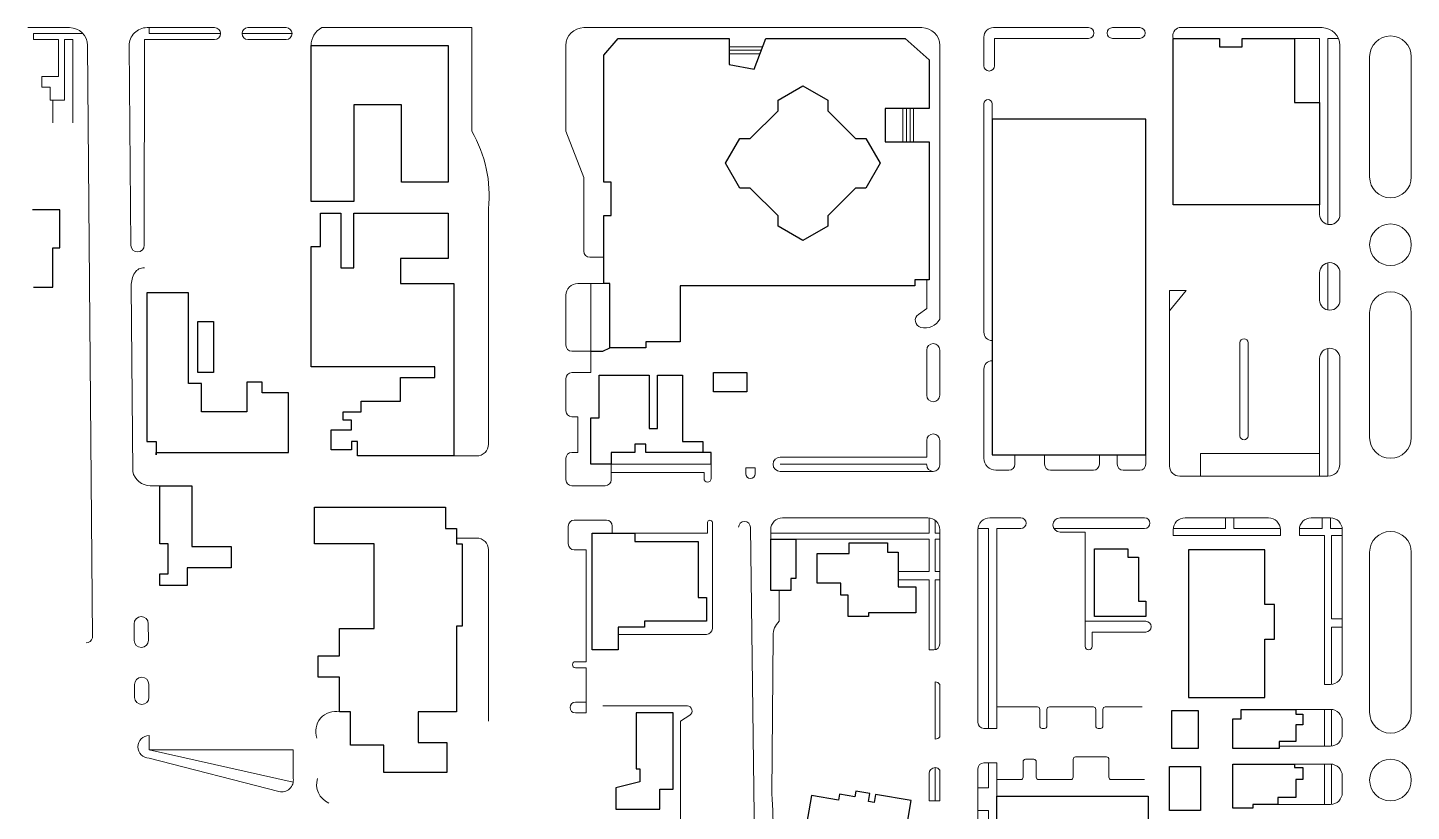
# Model space of a CAD drawing. Header units: feet. Extents: x 2817291 to 2825191, y 230718 to 237492.
# Drawn here: x 2817727 to 2818895, y 233171 to 233833 of the extents above; entities that cross this region are included whole.
import ezdxf

# ---------------------------------------------------------------- set-up
doc = ezdxf.new("R2010")
doc.units = ezdxf.units.FT
doc.layers.add('63', color=7, linetype='Continuous', lineweight=13)

msp = doc.modelspace()

# ---------------------------------------------------------------- linework, layer by layer
at = {"layer": '63'}
for p, q in [((2817762.885, 233832.594), (2817727.454, 233832.594)), ((2817732.479, 233827.569), (2817732.479, 233822.544)), ((2817774.121, 233827.569), (2817732.479, 233827.569)), ((2817885.241, 233832.594), (2817828.213, 233832.594)), ((2817829.965, 233827.569), (2817829.965, 233832.594)), ((2817890.266, 233827.569), (2817829.965, 233827.569)), ((2817950.567, 233827.569), (2817908.357, 233827.569)), ((2817945.542, 233832.594), (2817913.382, 233832.594)), ((2818102.325, 233832.594), (2817975.693, 233832.594)), ((2818102.325, 233745.158), (2818102.325, 233832.594)), ((2818482.221, 233832.594), (2818196.796, 233832.594)), ((2818534.482, 233800.434), (2818534.482, 233824.554)), ((2818542.522, 233832.594), (2818622.923, 233832.594)), ((2818543.527, 233823.549), (2818543.527, 233800.434)), ((2818622.923, 233823.549), (2818543.527, 233823.549)), ((2818666.139, 233832.594), (2818643.024, 233832.594)), ((2818643.024, 233823.549), (2818666.139, 233823.549)), ((2818819.907, 233832.594), (2818699.305, 233832.594)), ((2818796.791, 233823.549), (2818817.897, 233823.549)), ((2818817.897, 233769.278), (2818817.897, 233823.549)), ((2818824.932, 233823.549), (2818824.932, 233666.398)), ((2818824.932, 233823.549), (2818833.723, 233823.549)), ((2817732.479, 233822.544), (2817753.584, 233822.544)), ((2817753.584, 233791.388), (2817753.584, 233822.544)), ((2817758.609, 233822.544), (2817758.609, 233771.288)), ((2817758.609, 233822.544), (2817765.644, 233822.544)), ((2817765.644, 233822.544), (2817765.644, 233752.193)), ((2817782.144, 233317.024), (2817777.96, 233817.645)), ((2817813.138, 233817.393), (2817814.549, 233648.673)), ((2817825.894, 233648.768), (2817825.945, 233822.544)), ((2817825.945, 233822.544), (2817885.241, 233822.544)), ((2817913.382, 233822.544), (2817945.542, 233822.544)), ((2818181.721, 233817.519), (2818181.721, 233745.158)), ((2818319.408, 233816.514), (2818347.858, 233816.514)), ((2818319.408, 233813.499), (2818346.698, 233813.499)), ((2818497.296, 233586.365), (2818497.296, 233817.519)), ((2818834.982, 233674.806), (2818834.982, 233817.519)), ((2818319.408, 233810.484), (2818345.539, 233810.484)), ((2818860.107, 233807.971), (2818860.107, 233706.465)), ((2818895.283, 233706.465), (2818895.283, 233807.971)), ((2817739.514, 233791.388), (2817753.584, 233791.388)), ((2817739.514, 233782.343), (2817739.514, 233791.388)), ((2817746.549, 233782.343), (2817739.514, 233782.343)), ((2817746.549, 233771.288), (2817746.549, 233782.343)), ((2817758.609, 233771.288), (2817746.549, 233771.288)), ((2817748.559, 233771.288), (2817748.559, 233752.193)), ((2818534.482, 233768.273), (2818534.482, 233575.31)), ((2818541.517, 233755.208), (2818541.517, 233768.273)), ((2818466.141, 233764.253), (2818466.141, 233736.113)), ((2818469.156, 233764.253), (2818469.156, 233736.113)), ((2818472.171, 233764.253), (2818472.171, 233736.113)), ((2818475.186, 233764.253), (2818475.186, 233736.113)), ((2818181.721, 233745.158), (2818196.796, 233705.962)), ((2818196.796, 233705.962), (2818196.796, 233643.651)), ((2818817.897, 233682.847), (2818817.897, 233674.806)), ((2818116.395, 233480.838), (2818116.395, 233679.635)), ((2818201.821, 233638.626), (2818213.882, 233638.626)), ((2818817.897, 233625.561), (2818817.897, 233602.445)), ((2818824.932, 233633.969), (2818824.932, 233594.037)), ((2818834.982, 233602.445), (2818834.982, 233625.561)), ((2817814.835, 233614.497), (2817816.145, 233457.725)), ((2818191.771, 233616.516), (2818213.882, 233616.516)), ((2818202.826, 233559.23), (2818202.826, 233616.516)), ((2818486.241, 233619.53), (2818486.241, 233595.41)), ((2818181.721, 233564.255), (2818181.721, 233606.465)), ((2818691.265, 233610.485), (2818691.265, 233462.209)), ((2818705.335, 233610.485), (2818691.265, 233610.485)), ((2818691.265, 233593.4), (2818705.335, 233610.485)), ((2818486.241, 233595.41), (2818479.206, 233590.385)), ((2818860.107, 233486.366), (2818860.107, 233591.893)), ((2818895.283, 233591.893), (2818895.283, 233486.366)), ((2818541.517, 233568.275), (2818541.517, 233551.189)), ((2818750.561, 233487.873), (2818750.561, 233566.265)), ((2818757.596, 233566.265), (2818757.596, 233487.873)), ((2818202.826, 233559.23), (2818186.746, 233559.23)), ((2818202.826, 233541.139), (2818202.826, 233559.23)), ((2818486.241, 233560.234), (2818486.241, 233522.044)), ((2818497.296, 233522.044), (2818497.296, 233560.234)), ((2818824.932, 233453.703), (2818824.932, 233561.608)), ((2818534.482, 233544.154), (2818534.482, 233468.778)), ((2818817.897, 233553.199), (2818817.897, 233472.798)), ((2818834.982, 233463.753), (2818834.982, 233553.199)), ((2818181.721, 233508.979), (2818181.721, 233536.114)), ((2818186.746, 233541.139), (2818202.826, 233541.139)), ((2818191.771, 233503.954), (2818186.746, 233503.954)), ((2818191.771, 233473.803), (2818191.771, 233503.954)), ((2818186.746, 233473.803), (2818191.771, 233473.803)), ((2818486.241, 233483.853), (2818486.241, 233469.783)), ((2818497.296, 233463.25), (2818497.296, 233483.853)), ((2818717.395, 233472.798), (2818717.395, 233453.703)), ((2818817.897, 233472.798), (2818717.395, 233472.798)), ((2818817.897, 233472.798), (2818817.897, 233453.703)), ((2818087.25, 233470.788), (2818106.345, 233470.788)), ((2818181.721, 233450.688), (2818181.721, 233468.778)), ((2818219.912, 233463.753), (2818219.912, 233450.688)), ((2818304.333, 233463.753), (2818219.912, 233463.753)), ((2818304.333, 233451.693), (2818304.333, 233463.753)), ((2818341.519, 233460.738), (2818333.479, 233460.738)), ((2818333.479, 233460.738), (2818333.479, 233455.713)), ((2818341.519, 233455.713), (2818341.519, 233460.738)), ((2818486.241, 233469.783), (2818362.624, 233469.783)), ((2818362.624, 233463.753), (2818486.241, 233463.753)), ((2818560.612, 233463.753), (2818560.612, 233471.793)), ((2818585.738, 233471.793), (2818585.738, 233463.753)), ((2818631.969, 233463.753), (2818631.969, 233471.793)), ((2818647.044, 233471.793), (2818647.044, 233463.753)), ((2818671.164, 233463.753), (2818671.164, 233471.793)), ((2818219.912, 233456.718), (2818298.303, 233456.718)), ((2818298.303, 233456.718), (2818298.303, 233451.693)), ((2818362.624, 233457.723), (2818491.769, 233457.723)), ((2818544.532, 233458.728), (2818555.587, 233458.728)), ((2818590.763, 233458.728), (2818626.944, 233458.728)), ((2818652.069, 233458.728), (2818666.139, 233458.728)), ((2818699.771, 233453.703), (2818824.932, 233453.703)), ((2817830.97, 233445.663), (2817839.01, 233445.663)), ((2818214.887, 233445.663), (2818186.746, 233445.663)), ((2818215.892, 233416.517), (2818188.756, 233416.517)), ((2818301.318, 233414.507), (2818301.318, 233405.462)), ((2818305.338, 233325.061), (2818305.338, 233414.507)), ((2818487.246, 233418.527), (2818364.634, 233418.527)), ((2818488.251, 233418.477), (2818488.251, 233405.462)), ((2818493.276, 233416.517), (2818493.276, 233405.462)), ((2818565.638, 233418.527), (2818539.507, 233418.527)), ((2818598.803, 233418.527), (2818670.159, 233418.527)), ((2818774.681, 233418.527), (2818704.33, 233418.527)), ((2818738.5, 233409.482), (2818738.5, 233418.527)), ((2818745.535, 233409.482), (2818745.535, 233418.527)), ((2818826.942, 233418.527), (2818810.862, 233418.527)), ((2818819.907, 233409.482), (2818819.907, 233418.527)), ((2818826.942, 233409.482), (2818826.942, 233418.527)), ((2818183.731, 233411.492), (2818183.731, 233396.417)), ((2818220.917, 233405.462), (2818220.917, 233411.492)), ((2818301.318, 233405.462), (2818240.012, 233405.462)), ((2818337.499, 233410.487), (2818341.519, 233105.967)), ((2818354.584, 233408.477), (2818354.584, 233400.437)), ((2818354.584, 233405.462), (2818488.251, 233405.462)), ((2818493.276, 233405.462), (2818497.296, 233405.462)), ((2818497.296, 233311.995), (2818497.296, 233408.477)), ((2818529.457, 233408.477), (2818529.457, 233245.664)), ((2818529.507, 233409.482), (2818538.502, 233409.482)), ((2818538.502, 233409.482), (2818538.502, 233240.639)), ((2818545.537, 233409.482), (2818545.537, 233240.639)), ((2818545.537, 233409.482), (2818565.638, 233409.482)), ((2818670.159, 233409.482), (2818593.581, 233409.482)), ((2818619.908, 233406.467), (2818598.803, 233406.467)), ((2818619.908, 233309.985), (2818619.908, 233406.467)), ((2818694.28, 233408.477), (2818694.28, 233403.452)), ((2818694.28, 233403.452), (2818784.731, 233403.452)), ((2818694.33, 233409.482), (2818738.5, 233409.482)), ((2818745.535, 233409.482), (2818784.681, 233409.482)), ((2818784.731, 233403.452), (2818784.731, 233408.477)), ((2818800.811, 233408.477), (2818800.811, 233403.452)), ((2818800.811, 233403.452), (2818821.917, 233403.452)), ((2818800.862, 233409.482), (2818819.907, 233409.482)), ((2818821.917, 233403.452), (2818821.917, 233277.825)), ((2818826.942, 233409.482), (2818836.942, 233409.482)), ((2818836.992, 233287.875), (2818836.992, 233408.477)), ((2818106.345, 233401.442), (2818089.26, 233401.442)), ((2818116.395, 233246.669), (2818116.395, 233391.392)), ((2818188.756, 233391.392), (2818198.806, 233391.392)), ((2818198.806, 233391.392), (2818198.806, 233296.92)), ((2818375.689, 233400.437), (2818488.251, 233400.437)), ((2818488.251, 233400.437), (2818488.251, 233373.301)), ((2818493.276, 233400.437), (2818497.296, 233400.437)), ((2818493.276, 233400.437), (2818493.276, 233373.301)), ((2818860.107, 233254.207), (2818860.107, 233389.382)), ((2818895.283, 233389.382), (2818895.283, 233254.207)), ((2818462.121, 233373.301), (2818488.251, 233373.301)), ((2818493.276, 233373.301), (2818497.296, 233373.301)), ((2818361.619, 233331.091), (2818361.619, 233357.221)), ((2818462.121, 233366.266), (2818488.251, 233366.266)), ((2818488.251, 233366.266), (2818488.251, 233306.97)), ((2818493.276, 233366.266), (2818497.296, 233366.266)), ((2818493.276, 233366.266), (2818493.276, 233307.072)), ((2818827.947, 233333.101), (2818836.992, 233333.101)), ((2817817.221, 233328.983), (2817817.338, 233314.997)), ((2817829.398, 233315.098), (2817829.281, 233329.083)), ((2818619.908, 233331.091), (2818671.164, 233331.091)), ((2818625.939, 233322.046), (2818625.939, 233309.985)), ((2818671.164, 233322.046), (2818625.939, 233322.046)), ((2818827.947, 233326.066), (2818836.992, 233326.066)), ((2818827.947, 233277.825), (2818827.947, 233326.066)), ((2818225.942, 233320.035), (2818300.313, 233320.035)), ((2818355.589, 233185.363), (2818356.594, 233319.03)), ((2818488.251, 233306.97), (2818492.271, 233306.97)), ((2818198.806, 233296.92), (2818189.761, 233296.92)), ((2818189.761, 233291.895), (2818198.806, 233291.895)), ((2818198.806, 233291.895), (2818198.806, 233253.704)), ((2817817.65, 233277.739), (2817817.741, 233266.777)), ((2817829.801, 233266.878), (2817829.709, 233277.84)), ((2818493.276, 233231.594), (2818493.276, 233279.835)), ((2818497.296, 233277.825), (2818497.296, 233233.604)), ((2818821.917, 233277.825), (2818826.942, 233277.825)), ((2818189.761, 233262.75), (2818198.806, 233262.75)), ((2818198.806, 233253.704), (2818189.761, 233253.704)), ((2818284.233, 233259.734), (2818212.877, 233259.734)), ((2818278.411, 233246.669), (2818286.243, 233251.694)), ((2818545.537, 233258.73), (2818579.708, 233258.73)), ((2818581.718, 233256.72), (2818581.718, 233242.649)), ((2818587.748, 233242.649), (2818587.748, 233256.72)), ((2818589.758, 233258.73), (2818626.944, 233258.73)), ((2818628.954, 233256.72), (2818628.954, 233242.649)), ((2818634.984, 233242.649), (2818634.984, 233256.72)), ((2818636.994, 233258.73), (2818668.149, 233258.73)), ((2818826.942, 233256.72), (2818797.796, 233256.72)), ((2818821.917, 233256.72), (2818821.917, 233225.564)), ((2818827.947, 233256.669), (2818827.947, 233225.564)), ((2818278.411, 233119.922), (2818278.411, 233246.669)), ((2818534.482, 233240.639), (2818545.537, 233240.639)), ((2818583.728, 233240.639), (2818585.738, 233240.639)), ((2818630.964, 233240.639), (2818632.974, 233240.639)), ((2818836.992, 233235.614), (2818836.992, 233246.669)), ((2817829.965, 233222.549), (2817829.965, 233234.609)), ((2817829.965, 233222.549), (2817951.575, 233195.248)), ((2817951.572, 233222.549), (2817829.965, 233222.549)), ((2817829.965, 233215.514), (2817939.512, 233187.373)), ((2817951.572, 233198.429), (2817951.572, 233222.549)), ((2818637.999, 233216.519), (2818611.868, 233216.519)), ((2818783.726, 233225.564), (2818826.942, 233225.564)), ((2818493.276, 233179.333), (2818493.276, 233207.474)), ((2818497.296, 233179.333), (2818497.296, 233205.464)), ((2818529.457, 233206.469), (2818529.457, 233099.937)), ((2818545.537, 233211.494), (2818534.482, 233211.494)), ((2818538.502, 233211.494), (2818538.502, 233190.388)), ((2818545.537, 233197.424), (2818545.537, 233211.494)), ((2818567.647, 233212.499), (2818567.647, 233199.434)), ((2818576.693, 233214.509), (2818569.658, 233214.509)), ((2818578.703, 233199.434), (2818578.703, 233212.499)), ((2818609.858, 233214.509), (2818609.858, 233199.434)), ((2818640.009, 233199.434), (2818640.009, 233214.509)), ((2818826.942, 233210.489), (2818796.791, 233210.489)), ((2818821.917, 233210.489), (2818821.917, 233176.318)), ((2818827.947, 233210.489), (2818827.947, 233176.318)), ((2818488.251, 233202.449), (2818488.251, 233179.333)), ((2818545.537, 233197.424), (2818545.537, 233183.353)), ((2818565.638, 233197.424), (2818545.537, 233197.424)), ((2818607.848, 233197.424), (2818580.713, 233197.424)), ((2818670.159, 233197.424), (2818642.019, 233197.424)), ((2818836.992, 233186.368), (2818836.992, 233200.438)), ((2818529.457, 233190.388), (2818538.502, 233190.388)), ((2818488.251, 233179.333), (2818497.296, 233179.333)), ((2818529.457, 233171.293), (2818538.502, 233171.293)), ((2818538.502, 233171.293), (2818538.502, 233157.223)), ((2818782.721, 233176.318), (2818826.942, 233176.318))]:
    msp.add_line(p, q, dxfattribs=at)
at = {"layer": '63', "lineweight": 25}
for p, q in [((2818213.882, 233809.479), (2818225.942, 233823.549)), ((2818225.942, 233823.549), (2818319.408, 233823.549)), ((2818319.408, 233823.549), (2818319.408, 233801.438)), ((2818340.514, 233797.418), (2818350.564, 233823.549)), ((2818350.564, 233823.549), (2818468.151, 233823.549)), ((2818468.151, 233823.549), (2818488.251, 233805.459)), ((2818694.28, 233823.549), (2818733.475, 233823.549)), ((2818694.28, 233682.847), (2818694.28, 233823.549)), ((2818733.475, 233823.549), (2818733.475, 233816.514)), ((2818752.571, 233823.549), (2818796.791, 233823.549)), ((2818752.571, 233816.514), (2818752.571, 233823.549)), ((2818796.791, 233823.549), (2818796.791, 233769.278)), ((2817966.647, 233817.519), (2818082.224, 233817.519)), ((2817966.647, 233685.862), (2817966.647, 233817.519)), ((2818082.224, 233817.519), (2818082.224, 233701.942)), ((2818733.475, 233816.514), (2818752.571, 233816.514)), ((2818213.882, 233701.942), (2818213.882, 233809.479)), ((2818319.408, 233801.438), (2818340.514, 233797.418)), ((2818488.251, 233805.459), (2818488.251, 233764.253)), ((2818360.751, 233771.222), (2818381.719, 233783.348)), ((2818381.719, 233783.348), (2818402.688, 233771.222)), ((2818002.828, 233767.268), (2818002.828, 233685.862)), ((2818043.029, 233767.268), (2818002.828, 233767.268)), ((2818043.029, 233701.942), (2818043.029, 233767.268)), ((2818360.751, 233762.379), (2818360.751, 233771.222)), ((2818402.688, 233771.222), (2818402.688, 233762.379)), ((2818796.791, 233769.278), (2818817.897, 233769.278)), ((2818817.897, 233769.278), (2818817.897, 233682.847)), ((2818337.362, 233738.991), (2818360.751, 233762.379)), ((2818402.688, 233762.379), (2818426.077, 233738.991)), ((2818451.066, 233764.253), (2818451.066, 233736.113)), ((2818488.251, 233764.253), (2818451.066, 233764.253)), ((2818541.517, 233755.208), (2818541.517, 233568.275)), ((2818671.164, 233755.208), (2818541.517, 233755.208)), ((2818671.164, 233471.793), (2818671.164, 233755.208)), ((2818316.393, 233718.022), (2818328.52, 233738.991)), ((2818328.52, 233738.991), (2818337.362, 233738.991)), ((2818426.077, 233738.991), (2818434.919, 233738.991)), ((2818434.919, 233738.991), (2818447.046, 233718.022)), ((2818451.066, 233736.113), (2818488.251, 233736.113)), ((2818488.251, 233736.113), (2818488.251, 233619.53)), ((2818328.52, 233697.053), (2818316.393, 233718.022)), ((2818447.046, 233718.022), (2818434.919, 233697.053)), ((2818082.224, 233701.942), (2818043.029, 233701.942)), ((2818219.912, 233701.942), (2818213.882, 233701.942)), ((2818219.912, 233673.801), (2818219.912, 233701.942)), ((2818337.362, 233697.053), (2818328.52, 233697.053)), ((2818360.751, 233673.665), (2818337.362, 233697.053)), ((2818426.077, 233697.053), (2818402.688, 233673.665)), ((2818434.919, 233697.053), (2818426.077, 233697.053)), ((2818002.828, 233685.862), (2817966.647, 233685.862)), ((2818817.897, 233682.847), (2818694.28, 233682.847)), ((2817754.589, 233678.826), (2817731.474, 233678.826)), ((2817754.589, 233646.666), (2817754.589, 233678.826)), ((2817974.688, 233675.812), (2817991.773, 233675.812)), ((2817974.688, 233647.671), (2817974.688, 233675.812)), ((2817991.773, 233675.812), (2817991.773, 233629.581)), ((2818002.828, 233675.812), (2818082.224, 233675.812)), ((2818002.828, 233629.581), (2818002.828, 233675.812)), ((2818082.224, 233675.812), (2818082.224, 233637.621)), ((2818213.882, 233673.801), (2818219.912, 233673.801)), ((2818213.882, 233638.626), (2818213.882, 233673.801)), ((2818360.751, 233664.822), (2818360.751, 233673.665)), ((2818402.688, 233673.665), (2818402.688, 233664.822)), ((2818381.719, 233652.696), (2818360.751, 233664.822)), ((2818402.688, 233664.822), (2818381.719, 233652.696)), ((2817966.647, 233647.671), (2817974.688, 233647.671)), ((2817966.647, 233546.164), (2817966.647, 233647.671)), ((2817748.559, 233646.666), (2817754.589, 233646.666)), ((2817748.559, 233613.5), (2817748.559, 233646.666)), ((2818042.024, 233637.621), (2818042.024, 233616.516)), ((2818082.224, 233637.621), (2818042.024, 233637.621)), ((2818213.882, 233616.516), (2818213.882, 233638.626)), ((2817991.773, 233629.581), (2818002.828, 233629.581)), ((2817732.479, 233613.5), (2817748.559, 233613.5)), ((2818042.024, 233616.516), (2818087.25, 233616.516)), ((2818087.25, 233616.516), (2818087.25, 233470.788)), ((2818218.907, 233616.516), (2818213.882, 233616.516)), ((2818218.907, 233562.245), (2818218.907, 233616.516)), ((2818278.203, 233614.505), (2818278.203, 233567.27)), ((2818476.191, 233614.505), (2818278.203, 233614.505)), ((2818476.191, 233619.53), (2818476.191, 233614.505)), ((2818488.251, 233619.53), (2818476.191, 233619.53)), ((2817827.955, 233608.475), (2817827.955, 233482.848)), ((2817863.131, 233608.475), (2817827.955, 233608.475)), ((2817863.131, 233532.094), (2817863.131, 233608.475)), ((2817871.171, 233584.355), (2817884.236, 233584.355)), ((2817871.171, 233541.139), (2817871.171, 233584.355)), ((2817884.236, 233584.355), (2817884.236, 233541.139)), ((2818249.057, 233567.27), (2818249.057, 233562.245)), ((2818278.203, 233567.27), (2818249.057, 233567.27)), ((2818541.517, 233568.275), (2818541.517, 233471.793)), ((2818202.826, 233559.23), (2818212.877, 233559.23)), ((2818212.877, 233559.23), (2818218.907, 233562.245)), ((2818249.057, 233562.245), (2818218.907, 233562.245)), ((2818071.169, 233546.164), (2817966.647, 233546.164)), ((2818071.169, 233537.119), (2818071.169, 233546.164)), ((2817874.186, 233532.094), (2817863.131, 233532.094)), ((2817884.236, 233541.139), (2817871.171, 233541.139)), ((2817874.186, 233507.974), (2817874.186, 233532.094)), ((2817912.377, 233533.099), (2817912.377, 233507.974)), ((2817925.442, 233533.099), (2817912.377, 233533.099)), ((2817925.442, 233524.054), (2817925.442, 233533.099)), ((2818042.024, 233537.119), (2818071.169, 233537.119)), ((2818042.024, 233517.019), (2818042.024, 233537.119)), ((2818209.862, 233539.129), (2818252.072, 233539.129)), ((2818209.862, 233502.949), (2818209.862, 233539.129)), ((2818252.072, 233539.129), (2818252.072, 233493.903)), ((2818259.107, 233539.129), (2818280.213, 233539.129)), ((2818259.107, 233493.903), (2818259.107, 233539.129)), ((2818280.213, 233539.129), (2818280.213, 233482.848)), ((2818306.343, 233541.139), (2818334.484, 233541.139)), ((2818306.343, 233525.059), (2818306.343, 233541.139)), ((2818334.484, 233541.139), (2818334.484, 233525.059)), ((2817947.552, 233524.054), (2817925.442, 233524.054)), ((2817947.552, 233473.803), (2817947.552, 233524.054)), ((2818334.484, 233525.059), (2818306.343, 233525.059)), ((2817912.377, 233507.974), (2817874.186, 233507.974)), ((2817993.783, 233507.974), (2818008.858, 233507.974)), ((2817993.783, 233500.938), (2817993.783, 233507.974)), ((2818008.858, 233517.019), (2818042.024, 233517.019)), ((2818008.858, 233507.974), (2818008.858, 233517.019)), ((2818000.818, 233500.938), (2817993.783, 233500.938)), ((2818000.818, 233492.898), (2818000.818, 233500.938)), ((2818202.826, 233502.949), (2818209.862, 233502.949)), ((2818202.826, 233463.753), (2818202.826, 233502.949)), ((2817983.733, 233492.898), (2818000.818, 233492.898)), ((2817983.733, 233475.813), (2817983.733, 233492.898)), ((2818252.072, 233493.903), (2818259.107, 233493.903)), ((2817827.955, 233482.848), (2817835.995, 233482.848)), ((2817835.995, 233482.848), (2817835.995, 233471.793)), ((2817835.995, 233473.803), (2817947.552, 233473.803)), ((2817835.995, 233471.793), (2817835.995, 233473.803)), ((2818000.818, 233475.813), (2817983.733, 233475.813)), ((2818000.818, 233482.848), (2818000.818, 233475.813)), ((2818005.843, 233482.848), (2818000.818, 233482.848)), ((2818005.843, 233470.788), (2818005.843, 233482.848)), ((2818219.912, 233473.803), (2818219.912, 233463.753)), ((2818240.012, 233473.803), (2818219.912, 233473.803)), ((2818240.012, 233480.838), (2818240.012, 233473.803)), ((2818249.057, 233480.838), (2818240.012, 233480.838)), ((2818249.057, 233473.803), (2818249.057, 233480.838)), ((2818297.298, 233473.803), (2818249.057, 233473.803)), ((2818280.213, 233482.848), (2818297.298, 233482.848)), ((2818297.298, 233482.848), (2818297.298, 233473.803)), ((2818304.333, 233473.803), (2818297.298, 233473.803)), ((2818304.333, 233463.753), (2818304.333, 233473.803)), ((2818087.25, 233470.788), (2818005.843, 233470.788)), ((2818219.912, 233463.753), (2818202.826, 233463.753)), ((2818541.517, 233471.793), (2818671.164, 233471.793)), ((2817839.01, 233445.663), (2817866.146, 233445.663)), ((2817839.01, 233396.417), (2817839.01, 233445.663)), ((2817866.146, 233445.663), (2817866.146, 233394.407)), ((2817969.663, 233396.417), (2817969.663, 233427.572)), ((2817969.663, 233427.572), (2818080.214, 233427.572)), ((2818080.214, 233427.572), (2818080.214, 233409.482)), ((2818080.214, 233409.482), (2818089.26, 233409.482)), ((2818089.26, 233409.482), (2818089.26, 233396.417)), ((2818203.831, 233405.462), (2818240.012, 233405.462)), ((2818203.831, 233306.97), (2818203.831, 233405.462)), ((2818240.012, 233405.462), (2818240.012, 233398.427)), ((2817846.046, 233396.417), (2817839.01, 233396.417)), ((2817846.046, 233371.291), (2817846.046, 233396.417)), ((2817866.146, 233394.407), (2817899.311, 233394.407)), ((2817899.311, 233394.407), (2817899.311, 233376.317)), ((2818019.913, 233396.417), (2817969.663, 233396.417)), ((2818019.913, 233325.061), (2818019.913, 233396.417)), ((2818089.26, 233396.417), (2818094.285, 233396.417)), ((2818094.285, 233396.417), (2818094.285, 233327.071)), ((2818240.012, 233398.427), (2818293.278, 233398.427)), ((2818293.278, 233398.427), (2818293.278, 233351.191)), ((2818354.584, 233357.221), (2818354.584, 233400.437)), ((2818354.584, 233400.437), (2818375.689, 233400.437)), ((2818375.689, 233400.437), (2818375.689, 233367.271)), ((2818420.915, 233397.422), (2818453.076, 233397.422)), ((2818420.915, 233388.377), (2818420.915, 233397.422)), ((2818453.076, 233397.422), (2818453.076, 233389.382)), ((2818627.948, 233392.397), (2818656.089, 233392.397)), ((2818627.948, 233335.111), (2818627.948, 233392.397)), ((2818656.089, 233392.397), (2818656.089, 233385.362)), ((2818707.345, 233391.392), (2818707.345, 233266.77)), ((2818771.666, 233391.392), (2818707.345, 233391.392)), ((2818771.666, 233345.161), (2818771.666, 233391.392)), ((2818393.78, 233388.377), (2818420.915, 233388.377)), ((2818393.78, 233363.251), (2818393.78, 233388.377)), ((2818453.076, 233389.382), (2818462.121, 233389.382)), ((2818462.121, 233389.382), (2818462.121, 233360.236)), ((2818656.089, 233385.362), (2818665.134, 233385.362)), ((2818665.134, 233385.362), (2818665.134, 233348.176)), ((2817839.01, 233371.291), (2817846.046, 233371.291)), ((2817839.01, 233361.241), (2817839.01, 233371.291)), ((2817862.126, 233376.317), (2817862.126, 233361.241)), ((2817899.311, 233376.317), (2817862.126, 233376.317)), ((2818371.669, 233367.271), (2818371.669, 233357.221)), ((2818375.689, 233367.271), (2818371.669, 233367.271)), ((2817862.126, 233361.241), (2817839.01, 233361.241)), ((2818371.669, 233357.221), (2818354.584, 233357.221)), ((2818413.88, 233363.251), (2818393.78, 233363.251)), ((2818413.88, 233353.201), (2818413.88, 233363.251)), ((2818462.121, 233360.236), (2818477.196, 233360.236)), ((2818477.196, 233360.236), (2818477.196, 233338.126)), ((2818293.278, 233351.191), (2818300.313, 233351.191)), ((2818300.313, 233351.191), (2818300.313, 233331.091)), ((2818419.91, 233353.201), (2818413.88, 233353.201)), ((2818419.91, 233335.111), (2818419.91, 233353.201)), ((2818665.134, 233348.176), (2818671.164, 233348.176)), ((2818671.164, 233348.176), (2818671.164, 233335.111)), ((2818779.706, 233345.161), (2818771.666, 233345.161)), ((2818779.706, 233316.016), (2818779.706, 233345.161)), ((2818436.995, 233335.111), (2818419.91, 233335.111)), ((2818436.995, 233338.126), (2818436.995, 233335.111)), ((2818477.196, 233338.126), (2818436.995, 233338.126)), ((2818671.164, 233335.111), (2818627.948, 233335.111)), ((2817990.768, 233325.061), (2818019.913, 233325.061)), ((2817990.768, 233301.945), (2817990.768, 233325.061)), ((2818089.26, 233327.071), (2818089.26, 233254.709)), ((2818094.285, 233327.071), (2818089.26, 233327.071)), ((2818225.942, 233326.066), (2818225.942, 233306.97)), ((2818248.052, 233326.066), (2818225.942, 233326.066)), ((2818248.052, 233331.091), (2818248.052, 233326.066)), ((2818300.313, 233331.091), (2818248.052, 233331.091)), ((2818771.666, 233316.016), (2818779.706, 233316.016)), ((2818771.666, 233266.77), (2818771.666, 233316.016)), ((2817972.678, 233301.945), (2817990.768, 233301.945)), ((2817972.678, 233283.855), (2817972.678, 233301.945)), ((2818225.942, 233306.97), (2818203.831, 233306.97)), ((2817990.768, 233283.855), (2817972.678, 233283.855)), ((2817990.768, 233254.709), (2817990.768, 233283.855)), ((2818707.345, 233266.77), (2818771.666, 233266.77)), ((2817999.813, 233254.709), (2817990.768, 233254.709)), ((2817999.813, 233226.569), (2817999.813, 233254.709)), ((2818057.099, 233254.709), (2818057.099, 233228.579)), ((2818089.26, 233254.709), (2818057.099, 233254.709)), ((2818272.173, 233253.704), (2818241.017, 233253.704)), ((2818241.017, 233253.704), (2818241.017, 233206.469)), ((2818272.173, 233189.383), (2818272.173, 233253.704)), ((2818693.275, 233255.715), (2818715.385, 233255.715)), ((2818693.275, 233223.554), (2818693.275, 233255.715)), ((2818715.385, 233255.715), (2818715.385, 233223.554)), ((2818751.566, 233256.72), (2818797.796, 233256.72)), ((2818751.566, 233248.679), (2818751.566, 233256.72)), ((2818797.796, 233256.72), (2818797.796, 233252.699)), ((2818797.796, 233252.699), (2818803.826, 233252.699)), ((2818803.826, 233252.699), (2818803.826, 233243.654)), ((2818744.53, 233248.679), (2818751.566, 233248.679)), ((2818744.53, 233223.554), (2818744.53, 233248.679)), ((2818797.796, 233243.654), (2818797.796, 233229.584)), ((2818803.826, 233243.654), (2818797.796, 233243.654)), ((2818057.099, 233228.579), (2818081.219, 233228.579)), ((2818081.219, 233228.579), (2818081.219, 233203.454)), ((2818783.726, 233229.584), (2818783.726, 233225.564)), ((2818797.796, 233229.584), (2818783.726, 233229.584)), ((2818027.954, 233226.569), (2817999.813, 233226.569)), ((2818027.954, 233203.454), (2818027.954, 233226.569)), ((2818715.385, 233223.554), (2818693.275, 233223.554)), ((2818783.726, 233223.554), (2818744.53, 233223.554)), ((2818783.726, 233225.564), (2818783.726, 233223.554)), ((2818241.017, 233206.469), (2818244.032, 233206.469)), ((2818244.032, 233206.469), (2818244.032, 233195.413)), ((2818691.265, 233208.479), (2818717.395, 233208.479)), ((2818691.265, 233171.293), (2818691.265, 233208.479)), ((2818717.395, 233208.479), (2818717.395, 233171.293)), ((2818744.53, 233173.303), (2818744.53, 233210.489)), ((2818744.53, 233210.489), (2818796.791, 233210.489)), ((2818796.791, 233210.489), (2818796.791, 233207.474)), ((2818796.791, 233207.474), (2818803.826, 233207.474)), ((2818803.826, 233207.474), (2818803.826, 233197.424)), ((2818081.219, 233203.454), (2818027.954, 233203.454)), ((2818244.032, 233195.413), (2818223.932, 233190.388)), ((2818797.796, 233197.424), (2818797.796, 233182.348)), ((2818803.826, 233197.424), (2818797.796, 233197.424)), ((2818223.932, 233190.388), (2818223.932, 233172.298)), ((2818261.117, 233189.383), (2818272.173, 233189.383)), ((2818261.117, 233172.298), (2818261.117, 233189.383)), ((2818388.973, 233183.914), (2818383.729, 233153.203)), ((2818411.758, 233180.024), (2818388.973, 233183.914)), ((2818412.604, 233184.977), (2818411.758, 233180.024)), ((2818425.483, 233182.778), (2818412.604, 233184.977)), ((2818426.329, 233187.732), (2818425.483, 233182.778)), ((2818438.217, 233185.702), (2818426.329, 233187.732)), ((2818437.033, 233178.767), (2818438.217, 233185.702)), ((2818443.17, 233184.856), (2818441.986, 233177.921)), ((2818473.076, 233179.75), (2818443.17, 233184.856)), ((2818545.537, 233183.353), (2818673.174, 233183.353)), ((2818545.537, 233104.962), (2818545.537, 233183.353)), ((2818673.174, 233183.353), (2818673.174, 233104.962)), ((2818782.721, 233182.348), (2818782.721, 233176.318)), ((2818797.796, 233182.348), (2818782.721, 233182.348)), ((2818223.932, 233172.298), (2818261.117, 233172.298)), ((2818441.986, 233177.921), (2818437.033, 233178.767)), ((2818466.141, 233139.133), (2818473.076, 233179.75)), ((2818717.395, 233171.293), (2818691.265, 233171.293)), ((2818761.616, 233173.303), (2818744.53, 233173.303)), ((2818761.616, 233176.318), (2818761.616, 233173.303)), ((2818782.721, 233176.318), (2818761.616, 233176.318))]:
    msp.add_line(p, q, dxfattribs=at)
at = {"layer": '63'}
for points in [[(2818213.882, 233616.516), (2818213.882, 233638.626), (2818213.882, 233616.516)], [(2818827.947, 233333.101), (2818827.947, 233403.452), (2818836.992, 233403.452)]]:
    msp.add_lwpolyline(points, dxfattribs=at)
for centre, radius, start, end in [((2817762.885, 233817.519), 15.075, 0.47895, 90), ((2817828.213, 233817.519), 15.075, 90, 180.47895), ((2817885.241, 233827.569), 5.025, 270, 90), ((2817913.382, 233827.569), 5.025, 90, 270), ((2817945.542, 233827.569), 5.025, 270, 90), ((2817983.733, 233817.519), 17.085, 118.07249, 180), ((2818196.796, 233817.519), 15.075, 90, 180), ((2818482.221, 233817.519), 15.075, 0, 90), ((2818542.522, 233824.554), 8.04, 90, 180), ((2818622.923, 233828.071), 4.523, 270, 90), ((2818643.024, 233828.071), 4.523, 90, 270), ((2818666.139, 233828.071), 4.523, 270, 90), ((2818700.872, 233825.805), 6.968, 102.99839, 198.89241), ((2818819.907, 233817.519), 15.075, 0, 90), ((2818877.695, 233807.971), 17.588, 0, 180), ((2818539.005, 233800.434), 4.523, 180, 0), ((2818537.999, 233768.273), 3.518, 0, 180), ((2818008.559, 233690.75), 108.408, 354.11498, 30.12419), ((2818877.695, 233706.464), 17.588, 180, 0), ((2818826.439, 233674.806), 8.543, 180, 0), ((2818877.695, 233649.179), 17.588, 0, 180), ((2817820.221, 233648.768), 5.673, 180.9579, 0), ((2818877.695, 233649.179), 17.588, 180, 0), ((2818201.821, 233643.651), 5.025, 180, 270), ((2817835.676, 233614.671), 20.842, 148.50062, 180.47895), ((2817825.15, 233621.121), 8.497, 84.62948, 148.50062), ((2818826.439, 233625.561), 8.543, 0, 180), ((2818191.771, 233606.465), 10.05, 90, 180), ((2818826.439, 233602.445), 8.543, 180, 0), ((2818877.695, 233591.893), 17.588, 0, 180), ((2818482.816, 233585.331), 6.211, 125.53768, 255.07202), ((2818484.843, 233592.934), 14.08, 255.07202, 332.18674), ((2818541.517, 233575.31), 7.035, 180, 270), ((2818754.078, 233566.265), 3.518, 0, 180), ((2818186.746, 233564.255), 5.025, 180, 270), ((2818491.769, 233560.235), 5.528, 0, 180), ((2818826.439, 233553.199), 8.543, 0, 180), ((2818541.517, 233544.154), 7.035, 90, 180), ((2818186.746, 233536.114), 5.025, 90, 180), ((2818491.769, 233522.044), 5.528, 180, 0), ((2818186.746, 233508.979), 5.025, 180, 270), ((2818491.769, 233483.853), 5.528, 0, 180), ((2818754.078, 233487.873), 3.518, 180, 0), ((2818877.695, 233486.366), 17.588, 180, 0), ((2818106.345, 233480.838), 10.05, 270, 0), ((2818186.746, 233468.778), 5.025, 90, 180), ((2818362.624, 233463.753), 6.03, 90, 270), ((2818491.769, 233463.25), 5.528, 180, 0), ((2818544.532, 233468.778), 10.05, 180, 270), ((2818555.587, 233463.753), 5.025, 270, 0), ((2818590.763, 233463.753), 5.025, 180, 270), ((2818626.943, 233463.753), 5.025, 270, 0), ((2818652.069, 233463.753), 5.025, 180, 270), ((2818666.139, 233463.753), 5.025, 270, 0), ((2818699.771, 233462.209), 8.507, 180, 270), ((2818824.932, 233463.753), 10.05, 270, 0), ((2817830.97, 233460.804), 15.142, 191.73384, 270), ((2818186.746, 233450.688), 5.025, 180, 270), ((2818214.887, 233450.688), 5.025, 270, 0), ((2818301.318, 233451.693), 3.015, 180, 0), ((2818337.499, 233455.713), 4.02, 180, 0), ((2818188.756, 233411.492), 5.025, 90, 180), ((2818215.892, 233411.492), 5.025, 0, 90), ((2818303.328, 233414.507), 2.01, 0, 180), ((2818332.474, 233410.487), 5.025, 0, 180), ((2818364.634, 233408.477), 10.05, 90, 180), ((2818487.246, 233408.477), 10.05, 0, 90), ((2818539.507, 233408.477), 10.05, 90, 180), ((2818565.637, 233414.005), 4.523, 270, 90), ((2818598.803, 233412.497), 6.03, 90, 270), ((2818670.159, 233414.005), 4.523, 270, 90), ((2818704.33, 233408.477), 10.05, 90, 180), ((2818774.681, 233408.477), 10.05, 0, 90), ((2818810.862, 233408.477), 10.05, 90, 180), ((2818826.942, 233408.477), 10.05, 0, 90), ((2818877.695, 233389.382), 17.588, 0, 180), ((2818106.345, 233391.392), 10.05, 0, 90), ((2818188.756, 233396.417), 5.025, 180, 270), ((2817823.251, 233329.033), 6.03, 0.47895, 180.47895), ((2818300.313, 233325.061), 5.025, 270, 0), ((2818373.891, 233318.9), 17.297, 135.19106, 179.56921), ((2818671.164, 233326.568), 4.523, 270, 90), ((2817776.699, 233318.697), 5.696, 270, 342.92379), ((2817823.368, 233315.048), 6.03, 180.47895, 0.47895), ((2818492.271, 233311.995), 5.025, 270, 0), ((2818622.923, 233309.985), 3.015, 180, 0), ((2818189.761, 233294.408), 2.513, 90, 270), ((2818826.942, 233287.875), 10.05, 270, 0), ((2817823.679, 233277.789), 6.03, 0.47895, 180.47895), ((2818493.276, 233274.81), 5.025, 36.8699, 90), ((2817823.771, 233266.827), 6.03, 180.47895, 0.47895), ((2818189.761, 233258.227), 4.523, 90, 270), ((2817987.365, 233238.265), 16.793, 78.30779, 200.30736), ((2818283.881, 233255.375), 4.373, 302.68351, 85.38898), ((2818579.708, 233256.719), 2.01, 0, 90), ((2818589.758, 233256.719), 2.01, 90, 180), ((2818626.943, 233256.719), 2.01, 0, 90), ((2818636.994, 233256.719), 2.01, 90, 180), ((2818826.942, 233246.669), 10.05, 0, 90), ((2818877.695, 233254.207), 17.588, 180, 0), ((2818534.482, 233245.664), 5.025, 180, 270), ((2818583.728, 233242.649), 2.01, 180, 270), ((2818585.738, 233242.649), 2.01, 270, 0), ((2818630.964, 233242.649), 2.01, 180, 270), ((2818632.974, 233242.649), 2.01, 270, 0), ((2817829.965, 233225.061), 9.548, 90, 270), ((2818493.276, 233236.619), 5.025, 270, 323.13011), ((2818826.942, 233235.614), 10.05, 270, 0), ((2818611.868, 233214.509), 2.01, 90, 180), ((2818637.999, 233214.509), 2.01, 0, 90), ((2818493.276, 233202.449), 5.025, 90, 180), ((2818493.276, 233202.449), 5.025, 36.8699, 90), ((2818534.482, 233206.469), 5.025, 90, 180), ((2818569.658, 233212.499), 2.01, 90, 180), ((2818576.693, 233212.499), 2.01, 0, 90), ((2818826.942, 233200.439), 10.05, 0, 90), ((2818877.695, 233196.921), 17.588, 0, 180), ((2817941.941, 233196.829), 9.763, 255.59332, 9.42758), ((2817988.341, 233193.26), 17.035, 162.7422, 247.28958), ((2818565.637, 233199.434), 2.01, 270, 0), ((2818580.713, 233199.434), 2.01, 180, 270), ((2818607.848, 233199.434), 2.01, 270, 0), ((2818642.019, 233199.434), 2.01, 180, 270), ((2818877.695, 233196.921), 17.588, 180, 0), ((2819834.354, 233247.924), 1480.088, 182.42253, 185.30839), ((2818826.942, 233186.368), 10.05, 270, 0)]:
    msp.add_arc(centre, radius, start, end, dxfattribs=at)

doc.saveas('drawing.dxf')
